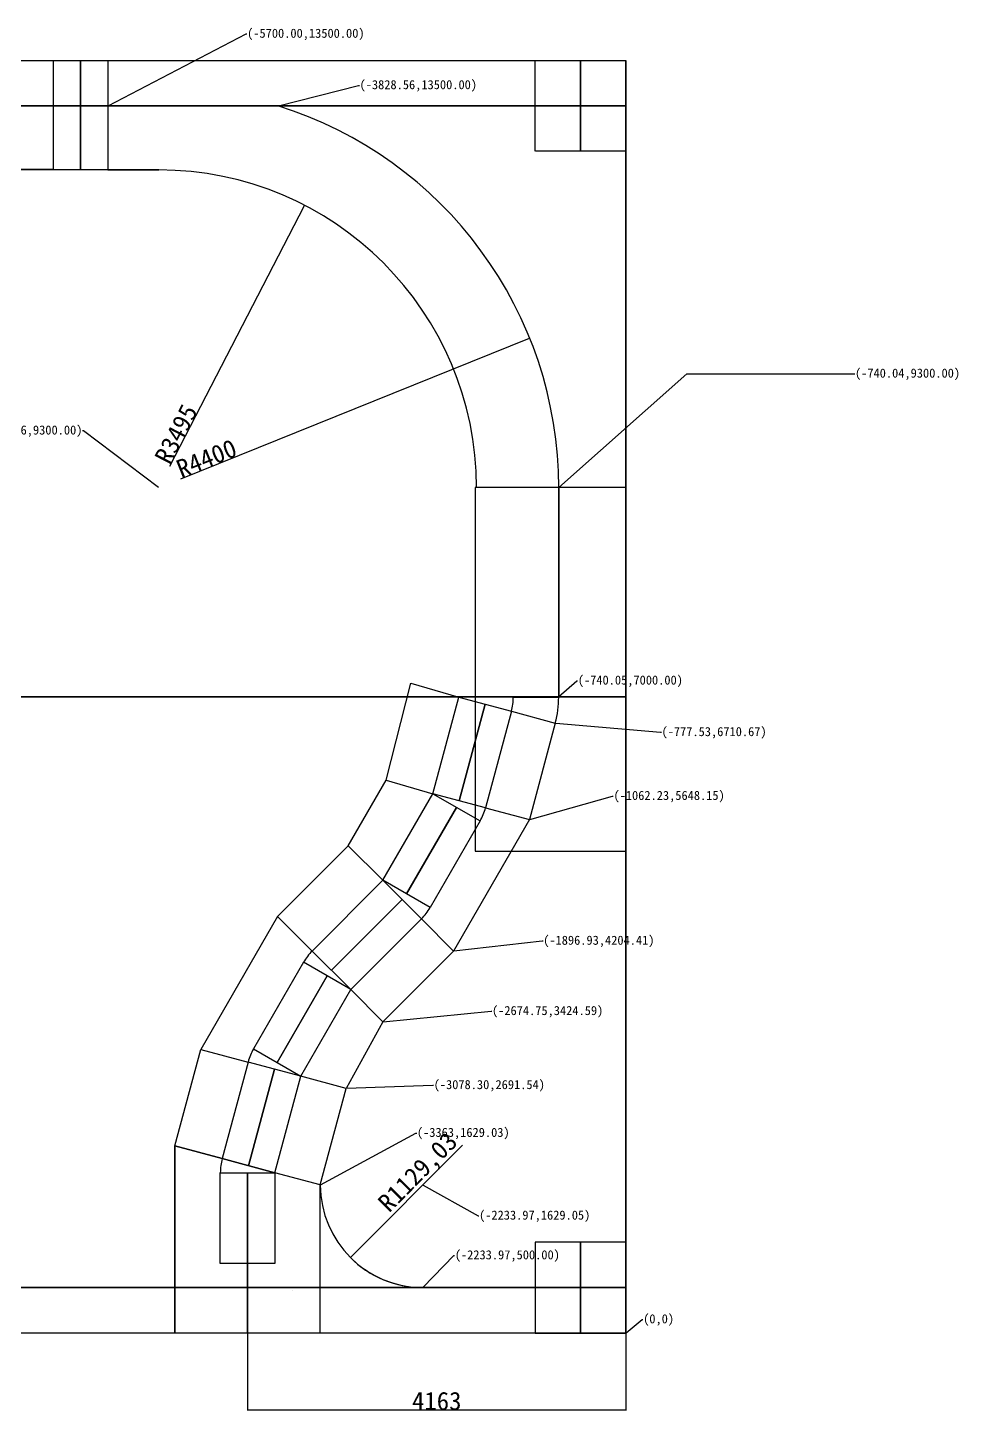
# Model space of a CAD drawing. Header units: millimetres. Extents: x -2994 to 17657, y -1490 to 14360.
# Drawn here: x 7417 to 17657, y -851 to 14360 of the extents above; entities that cross this region are included whole.
import ezdxf
from ezdxf import colors
from ezdxf.entities.mleader import LeaderData, LeaderLine
from ezdxf.math import Vec2, Vec3

# ---------------------------------------------------------------- set-up
doc = ezdxf.new("R2010")
doc.units = ezdxf.units.MM
doc.linetypes.add('ACAD_ISO08W100', pattern=[36, 24, -3, 6, -3])
doc.styles.get("Standard").update_dxf_attribs({"font": ''})
doc.styles.get('Standard').set_extended_font_data('SimSun')
doc.dimstyles.new('ISO-25', dxfattribs={"dimtxt": 2.5, "dimasz": 2.5, "dimexe": 1.25, "dimexo": 0.625, "dimtad": 1, "dimtxsty": 'Standard', "dimcen": 2.5, "dimazin": 0, "dimtfac": 1, "dimtmove": 0, "dimatfit": 3, "dimfxl": 1, "dimarcsym": 0})

# ---------------------------------------------------------------- blocks, each defined once
blk = doc.blocks.new('*D11')
at = {"color": 0, "lineweight": -2, "transparency": 16777216}
for p, q in [((9837, -1), (9837, -851)), ((14000, -1), (14000, -851)), ((13998, -850), (9839, -850))]:
    blk.add_line(p, q, dxfattribs=at)
at = {"color": 0, "transparency": 16777216}
for points in [[(9839, -849), (9839, -850), (9837, -850)], [(13998, -849), (13998, -850), (14000, -850)]]:
    blk.add_solid(points, dxfattribs=at)
at = {"layer": 'Defpoints', "color": 0, "transparency": 16777216}
for p in [(9837, 0), (14000, 0), (9837, -850)]:
    blk.add_point(p, dxfattribs=at)
at = {"color": 0, "transparency": 16777216, "insert": (11918, -749), "char_height": 2.5, "attachment_point": 5}
blk.add_mtext('{\\H80x;4163}', dxfattribs=at)
blk = doc.blocks.new('*D10')
at = {"color": 0, "lineweight": -2, "transparency": 16777216}
blk.add_line((12203, 2067), (10971, 831), dxfattribs=at)
blk.add_arc((11766, 1629), 1129, 225.0301, 269.9683, dxfattribs=at)
at = {"color": 0, "transparency": 16777216}
blk.add_solid([(10970, 831), (10971, 831), (10969, 829)], dxfattribs=at)
at = {"layer": 'Defpoints', "color": 0, "transparency": 16777216}
for p in [(11766, 1629), (10969, 829)]:
    blk.add_point(p, dxfattribs=at)
at = {"color": 0, "transparency": 16777216, "insert": (11725, 1754), "char_height": 2.5, "attachment_point": 5, "rotation": 45.0935}
blk.add_mtext('{\\H80x;R1129,03}', dxfattribs=at)
blk = doc.blocks.new('*D14')
at = {"color": 0, "lineweight": -2, "transparency": 16777216}
blk.add_line((8982, 9537), (10462, 12403), dxfattribs=at)
at = {"color": 0, "transparency": 16777216}
blk.add_solid([(10462, 12404), (10462, 12403), (10463, 12406)], dxfattribs=at)
at = {"layer": 'Defpoints', "color": 0, "transparency": 16777216}
for p in [(10463, 12406), (8860, 9300)]:
    blk.add_point(p, dxfattribs=at)
at = {"color": 0, "transparency": 16777216, "insert": (9051, 9889), "char_height": 2.5, "attachment_point": 5, "rotation": 62.6976}
blk.add_mtext('{\\H80x;R3495}', dxfattribs=at)
blk = doc.blocks.new('*D15')
at = {"color": 0, "lineweight": -2, "transparency": 16777216}
blk.add_line((9103, 9398), (12938, 10945), dxfattribs=at)
at = {"color": 0, "transparency": 16777216}
blk.add_solid([(12938, 10945), (12938, 10945), (12941, 10946)], dxfattribs=at)
at = {"layer": 'Defpoints', "color": 0, "transparency": 16777216}
for p in [(12941, 10946), (8860, 9300)]:
    blk.add_point(p, dxfattribs=at)
at = {"color": 0, "transparency": 16777216, "insert": (9386, 9621), "char_height": 2.5, "attachment_point": 5, "rotation": 21.9667}
blk.add_mtext('{\\H80x;R4400}', dxfattribs=at)

msp = doc.modelspace()

# ---------------------------------------------------------------- linework, layer by layer
at = {"color": 6}
for p, q in [((0, 14000), (14000, 14000)), ((14000, 14000), (14000, 0)), ((14000, 0), (14000, 14000)), ((14000, 0), (14000, 14000)), ((14000, 0), (14000, 14000)), ((14000, 0), (14000, 14000)), ((0, 7000), (14000, 7000)), ((14000, 7000), (0, 7000)), ((14000, 7000), (14000, 7000)), ((14000, 7000), (14000, 7000)), ((14000, 1000), (13000, 1000)), ((13000, 1000), (13000, 0)), ((14000, 0), (14000, 1000)), ((9837, 763), (9837, 0)), ((9837, 763), (9837, 0)), ((14000, 0), (0, 0)), ((13000, 0), (14000, 0)), ((14000, 0), (14000, 0)), ((9837, 0), (9837, 0)), ((9837, 0), (9837, 0))]:
    msp.add_line(p, q, dxfattribs=at)
for p, q in [((7700, 12795), (7700, 14000)), ((7700, 14000), (7700, 14000)), ((7700, 14000), (8300, 14000)), ((7700, 12795), (7700, 14000)), ((7700, 14000), (7700, 14000)), ((7700, 14000), (8300, 14000)), ((7700, 12795), (7700, 14000)), ((7700, 14000), (7700, 14000)), ((7700, 14000), (8300, 14000)), ((7700, 12795), (7700, 14000)), ((7700, 14000), (7700, 14000)), ((7700, 14000), (8300, 14000)), ((8300, 14000), (8300, 12795)), ((8300, 14000), (8300, 12795)), ((8300, 14000), (8300, 12795)), ((8300, 14000), (8300, 12795)), ((7700, 12800), (7000, 12800)), ((7000, 12800), (7700, 12800)), ((8300, 12795), (7700, 12795)), ((8300, 12795), (7700, 12795)), ((8300, 12795), (7700, 12795)), ((8300, 12795), (7700, 12795)), ((8300, 12795), (8859.955, 12795)), ((8859.955, 12795), (8300, 12795)), ((8300, 12795), (8859.955, 12795)), ((8859.955, 12795), (8300, 12795)), ((8300, 12795), (8859.955, 12795)), ((8859.955, 12795), (8300, 12795)), ((14000, 9300), (12340, 9300)), ((12340, 9300), (12340, 5300)), ((14000, 9300), (12340, 9300)), ((12340, 9300), (12340, 6995.374)), ((14000, 9300), (12340, 9300)), ((12340, 9300), (12340, 6995.374)), ((13259.955, 6995.374), (13259.955, 9300)), ((13259.955, 9300), (13259.955, 9300)), ((13259.955, 9300), (13259.955, 6995.374)), ((13259.955, 6995.374), (13259.955, 9300)), ((13259.955, 9300), (13259.955, 9300)), ((13259.955, 9300), (13259.955, 6995.374)), ((13259.955, 6995.374), (13259.955, 9300)), ((13259.955, 9300), (13259.955, 9300)), ((14000, 5300), (14000, 9300)), ((14000, 5300), (14000, 9300)), ((14000, 5300), (14000, 9300)), ((11360.763, 6081.067), (11631.925, 7147.121)), ((11360.763, 6081.067), (11631.925, 7147.121)), ((11631.925, 7147.121), (12159.955, 6995.374)), ((11631.925, 7147.121), (12159.955, 6995.374)), ((13500, 7000), (13259.955, 6995.374)), ((13259.955, 6995.374), (13500, 7000)), ((13500, 7000), (13259.955, 6995.374)), ((13259.955, 6995.374), (13500, 7000)), ((13500, 7000), (13259.955, 6995.374)), ((13259.955, 6995.374), (13500, 7000)), ((14000, 7000), (13500, 7000)), ((14000, 7000), (13500, 7000)), ((14000, 7000), (13500, 7000)), ((12759.955, 6995.374), (12159.955, 6995.374)), ((12159.955, 6995.374), (12159.955, 6995.374)), ((12159.955, 6995.374), (12159.955, 6995.374)), ((12759.955, 6995.374), (12159.955, 6995.374)), ((12159.955, 6995.374), (12159.955, 6995.374)), ((12159.955, 6995.374), (12159.955, 6995.374)), ((12159.955, 6995.374), (12159.955, 6995.374)), ((12759.955, 6995.374), (12159.955, 6995.374)), ((12159.955, 6995.374), (12159.955, 6995.374)), ((12159.955, 6995.374), (12159.955, 6995.374)), ((12159.955, 6995.374), (12159.955, 6995.374)), ((12165.032, 5855.21), (12449.733, 6917.729)), ((12449.733, 6917.729), (12165.032, 5855.21)), ((12165.032, 5855.21), (12449.733, 6917.729)), ((12449.733, 6917.729), (12165.032, 5855.21)), ((12449.733, 6917.729), (12449.733, 6917.729)), ((12449.733, 6917.729), (12449.733, 6917.729)), ((13259.955, 6995.374), (12759.955, 6995.374)), ((12759.955, 6995.374), (12759.955, 6995.374)), ((12759.955, 6995.374), (13259.955, 6995.374)), ((13259.955, 6995.374), (12759.955, 6995.374)), ((12759.955, 6995.374), (12759.955, 6995.374)), ((12759.955, 6995.374), (13259.955, 6995.374)), ((13259.955, 6995.374), (12759.955, 6995.374)), ((12759.955, 6995.374), (12759.955, 6995.374)), ((12759.955, 6995.374), (13259.955, 6995.374)), ((13259.955, 6995.374), (13259.955, 6995.374)), ((13259.955, 6995.374), (13259.955, 6995.374)), ((13259.955, 6995.374), (13259.955, 6995.374)), ((12739.511, 6840.083), (13222.474, 6710.673)), ((12739.511, 6840.083), (13222.474, 6710.673)), ((12739.511, 6840.083), (13222.474, 6710.673)), ((13222.474, 6710.673), (12937.773, 5648.155)), ((13222.474, 6710.673), (12937.773, 5648.155)), ((10944.831, 5360.651), (11360.763, 6081.067)), ((10944.831, 5360.651), (11360.763, 6081.067)), ((11360.763, 6081.067), (11875.254, 5932.856)), ((11360.763, 6081.067), (11875.254, 5932.856)), ((11875.254, 5932.856), (11875.254, 5932.856)), ((11875.254, 5932.856), (11875.254, 5932.856)), ((11875.254, 5932.856), (11875.254, 5932.856)), ((11875.254, 5932.856), (11875.254, 5932.856)), ((11875.254, 5932.856), (11875.254, 5932.856)), ((11585.062, 4830.228), (12135.062, 5782.856)), ((12135.062, 5782.856), (11585.062, 4830.228)), ((11585.062, 4830.228), (12135.062, 5782.856)), ((12135.062, 5782.856), (11585.062, 4830.228)), ((12135.062, 5782.856), (12135.062, 5782.856)), ((12135.062, 5782.856), (12135.062, 5782.856)), ((12937.773, 5648.155), (12103.072, 4202.41)), ((12937.773, 5648.155), (12103.072, 4202.41)), ((12454.81, 5777.564), (12454.81, 5777.564)), ((12454.81, 5777.564), (12937.773, 5648.155)), ((12454.81, 5777.564), (12454.81, 5777.564)), ((12454.81, 5777.564), (12937.773, 5648.155)), ((12454.81, 5777.564), (12454.81, 5777.564)), ((12454.81, 5777.564), (12937.773, 5648.155)), ((12937.773, 5648.155), (12937.773, 5648.155)), ((12937.773, 5648.155), (12937.773, 5648.155)), ((12937.773, 5648.155), (12937.773, 5648.155)), ((10167.013, 4582.834), (10944.831, 5360.651)), ((10167.013, 4582.834), (10944.831, 5360.651)), ((10944.831, 5360.651), (11325.254, 4980.228)), ((10944.831, 5360.651), (11325.254, 4980.228)), ((12340, 5300), (14000, 5300)), ((12736.765, 5300), (14000, 5300)), ((12736.765, 5300), (14000, 5300)), ((14000, 5300), (14000, 5300)), ((14000, 5300), (14000, 5300)), ((14000, 5300), (14000, 5300)), ((11325.254, 4980.228), (11325.254, 4980.228)), ((11325.254, 4980.228), (11325.254, 4980.228)), ((11325.254, 4980.228), (11325.254, 4980.228)), ((11325.254, 4980.228), (11325.254, 4980.228)), ((11325.254, 4980.228), (11325.254, 4980.228)), ((11325.254, 4980.228), (11325.254, 4980.228)), ((11325.254, 4980.228), (11325.254, 4980.228)), ((11325.254, 4980.228), (11325.254, 4980.228)), ((11537.386, 4768.096), (10759.569, 3990.278)), ((10759.569, 3990.278), (11537.386, 4768.096)), ((11537.386, 4768.096), (10759.569, 3990.278)), ((10759.569, 3990.278), (11537.386, 4768.096)), ((10167.013, 4582.834), (9321.701, 3120.263)), ((10167.013, 4582.834), (9321.701, 3120.263)), ((10547.437, 4202.41), (10167.013, 4582.834)), ((10547.437, 4202.41), (10167.013, 4582.834)), ((11749.518, 4555.964), (12103.072, 4202.41)), ((11749.518, 4555.964), (12103.072, 4202.41)), ((11749.518, 4555.964), (12103.072, 4202.41)), ((12103.072, 4202.41), (11325.254, 3424.593)), ((12103.072, 4202.41), (11325.254, 3424.593)), ((10759.569, 3990.278), (10759.569, 3990.278)), ((10759.569, 3990.278), (10759.569, 3990.278)), ((10161.893, 2975.518), (10711.893, 3928.146)), ((10711.893, 3928.146), (10161.893, 2975.518)), ((10161.893, 2975.518), (10711.893, 3928.146)), ((10711.893, 3928.146), (10161.893, 2975.518)), ((10711.893, 3928.146), (10711.893, 3928.146)), ((10711.893, 3928.146), (10711.893, 3928.146)), ((10971.701, 3778.146), (10971.701, 3778.146)), ((10971.701, 3778.146), (10971.701, 3778.146)), ((10971.701, 3778.146), (11325.254, 3424.593)), ((10971.701, 3778.146), (10971.701, 3778.146)), ((10971.701, 3778.146), (10971.701, 3778.146)), ((10971.701, 3778.146), (11325.254, 3424.593)), ((10971.701, 3778.146), (10971.701, 3778.146)), ((10971.701, 3778.146), (10971.701, 3778.146)), ((10971.701, 3778.146), (11325.254, 3424.593)), ((11325.254, 3424.593), (10921.701, 2691.544)), ((11325.254, 3424.593), (10921.701, 2691.544)), ((11325.254, 3424.593), (11325.254, 3424.593)), ((11325.254, 3424.593), (11325.254, 3424.593)), ((11325.254, 3424.593), (11325.254, 3424.593)), ((9037, 2057.744), (9321.701, 3120.263)), ((9037, 2057.744), (9321.701, 3120.263)), ((9321.701, 3120.263), (9842.145, 2980.81)), ((9321.701, 3120.263), (9321.701, 3120.263)), ((9321.701, 3120.263), (9842.145, 2980.81)), ((9321.701, 3120.263), (9321.701, 3120.263)), ((9847.222, 1840.646), (10131.923, 2903.164)), ((10131.923, 2903.164), (9847.222, 1840.646)), ((9847.222, 1840.646), (10131.923, 2903.164)), ((10131.923, 2903.164), (9847.222, 1840.646)), ((10131.923, 2903.164), (10131.923, 2903.164)), ((10131.923, 2903.164), (10131.923, 2903.164)), ((10421.701, 2825.518), (10421.701, 2825.518)), ((10421.701, 2825.518), (10421.701, 2825.518)), ((10921.701, 2691.544), (10421.701, 2825.518)), ((10421.701, 2825.518), (10421.701, 2825.518)), ((10421.701, 2825.518), (10421.701, 2825.518)), ((10921.701, 2691.544), (10421.701, 2825.518)), ((10421.701, 2825.518), (10421.701, 2825.518)), ((10421.701, 2825.518), (10421.701, 2825.518)), ((10921.701, 2691.544), (10421.701, 2825.518)), ((10637, 1629.025), (10921.701, 2691.544)), ((10637, 1629.025), (10921.701, 2691.544)), ((9037, 0), (9037, 2057.744)), ((9037, 2057.744), (9037, 2057.744)), ((9037, 2057.744), (9037, 0)), ((9557.445, 1918.291), (9037, 2057.744)), ((9037, 2057.744), (9037, 2057.744)), ((9037, 2057.744), (9557.445, 1918.291)), ((9037, 0), (9037, 2057.744)), ((9037, 2057.744), (9037, 2057.744)), ((9037, 2057.744), (9037, 0)), ((9557.445, 1918.291), (9037, 2057.744)), ((9037, 2057.744), (9037, 2057.744)), ((9037, 2057.744), (9557.445, 1918.291)), ((9557.445, 1918.291), (9557.445, 1918.291)), ((10137, 1763), (9557.445, 1918.291)), ((9557.445, 1918.291), (9557.445, 1918.291)), ((9557.445, 1918.291), (9557.445, 1918.291)), ((10137, 1763), (9557.445, 1918.291)), ((9557.445, 1918.291), (9557.445, 1918.291)), ((9557.445, 1918.291), (9557.445, 1918.291)), ((10137, 1763), (9557.445, 1918.291)), ((9557.445, 1918.291), (9557.445, 1918.291)), ((9537, 1763), (9537, 1763)), ((9537, 1763), (9537, 1763)), ((9537, 1763), (9537, 1763)), ((9837, 763), (9837, 1763)), ((9837, 1763), (9837, 1763)), ((9837, 1763), (9837, 763)), ((9837, 763), (9837, 1763)), ((9837, 1763), (9837, 1763)), ((9837, 1763), (9837, 763)), ((10637, 1629.025), (10137, 1763)), ((10637, 1629.025), (10137, 1763)), ((10637, 1629.025), (10137, 1763)), ((10637, 0), (10637, 1629.025)), ((10637, 0), (10637, 1629.025)), ((10637, 0), (10637, 1629.025)), ((13500, 0), (13500, 1000)), ((13500, 1000), (13500, 1000)), ((13500, 1000), (13500, 0)), ((13500, 0), (13500, 1000)), ((13500, 1000), (13500, 1000)), ((13500, 1000), (13500, 0)), ((13500, 0), (13500, 1000)), ((13500, 1000), (13500, 1000)), ((13500, 1000), (13500, 0)), ((13500, 0), (13500, 1000)), ((13500, 1000), (13500, 1000)), ((13500, 1000), (13500, 0)), ((13500, 0), (13500, 1000)), ((13500, 1000), (13500, 1000)), ((13500, 1000), (13500, 0)), ((9837, 0), (9837, 763)), ((9837, 0), (9837, 763)), ((0, 500), (14000, 500))]:
    msp.add_line(p, q)
at = {"linetype": 'ACAD_ISO08W100'}
for p, q in [((8000, 14000), (8000, 12800)), ((8000, 12800), (8000, 14000)), ((8000, 14000), (8000, 12800)), ((8000, 12800), (8000, 14000)), ((8000, 14000), (8000, 12800)), ((8000, 12800), (8000, 14000)), ((8000, 14000), (8000, 12800)), ((8000, 12800), (8000, 14000)), ((13500, 14000), (13500, 13000)), ((13500, 13000), (13500, 14000)), ((13500, 14000), (13500, 13000)), ((13500, 13000), (13500, 14000)), ((13500, 14000), (13500, 13000)), ((13500, 13000), (13500, 14000)), ((13500, 14000), (13500, 13000)), ((13500, 13000), (13500, 14000)), ((13500, 14000), (13500, 13000)), ((13500, 13000), (13500, 14000)), ((0, 13500), (14000, 13500)), ((14000, 13500), (0, 13500)), ((14000, 13500), (14000, 13500)), ((13500, 13000), (13500, 13000)), ((13500, 13000), (13500, 13000)), ((13500, 13000), (13500, 13000)), ((13500, 13000), (13500, 13000)), ((13500, 13000), (13500, 13000)), ((13500, 13000), (13500, 13000)), ((13500, 13000), (13500, 13000)), ((13500, 13000), (13500, 13000)), ((13500, 13000), (13500, 13000)), ((8000, 12800), (8000, 12800)), ((8000, 12800), (8000, 12800)), ((8000, 12800), (8000, 12800)), ((8000, 12800), (8000, 12800))]:
    msp.add_line(p, q, dxfattribs=at)
at = {"color": 1, "linetype": 'ACAD_ISO08W100'}
for p, q in [((13000, 13000), (13000, 14000)), ((13000, 13000), (13000, 14000)), ((13000, 13000), (13000, 14000)), ((13000, 13000), (13000, 14000)), ((13000, 13000), (13000, 14000)), ((14000, 13000), (13000, 13000)), ((14000, 13000), (13000, 13000)), ((14000, 13000), (13000, 13000)), ((14000, 13000), (13000, 13000)), ((14000, 13000), (13000, 13000))]:
    msp.add_line(p, q, dxfattribs=at)
at = {"color": 6, "linetype": 'ACAD_ISO08W100'}
msp.add_line((13000, 14000), (13000, 14000), dxfattribs=at)
msp.add_line((13000, 14000), (13000, 14000), dxfattribs=at)
msp.add_line((13000, 14000), (13000, 14000), dxfattribs=at)
msp.add_line((13000, 14000), (13000, 14000), dxfattribs=at)
at = {"color": 2}
for p, q in [((10171.443, 13500), (8300, 13500)), ((8300, 13500), (8300, 13500)), ((8300, 13500), (10171.443, 13500)), ((13259.955, 9300), (13259.955, 6995.374)), ((13222.474, 6710.673), (12937.773, 5648.155)), ((12937.773, 5648.155), (12103.072, 4202.41)), ((12103.072, 4202.41), (11325.254, 3424.593)), ((11325.254, 3424.593), (10921.701, 2691.544)), ((10637, 1629.025), (10921.701, 2691.544)), ((11766.025, 500), (13000, 500)), ((13000, 500), (11766.025, 500)), ((13000, 500), (13000, 500))]:
    msp.add_line(p, q, dxfattribs=at)
at = {"color": 3}
for p, q in [((11875.254, 5932.856), (12159.955, 6995.374)), ((11875.254, 5932.856), (12159.955, 6995.374)), ((11875.254, 5932.856), (12159.955, 6995.374)), ((12159.955, 6995.374), (12739.511, 6840.083)), ((12159.955, 6995.374), (12739.511, 6840.083)), ((12159.955, 6995.374), (12739.511, 6840.083)), ((12739.511, 6840.083), (12454.81, 5777.564)), ((12739.511, 6840.083), (12454.81, 5777.564)), ((12739.511, 6840.083), (12454.81, 5777.564)), ((12454.81, 5777.564), (11875.254, 5932.856)), ((12454.81, 5777.564), (11875.254, 5932.856)), ((12454.81, 5777.564), (11875.254, 5932.856)), ((10547.437, 4202.41), (11325.254, 4980.228)), ((10547.437, 4202.41), (11325.254, 4980.228)), ((10547.437, 4202.41), (11325.254, 4980.228)), ((11325.254, 4980.228), (11749.518, 4555.964)), ((11325.254, 4980.228), (11749.518, 4555.964)), ((11325.254, 4980.228), (11749.518, 4555.964)), ((11749.518, 4555.964), (10971.701, 3778.146)), ((11749.518, 4555.964), (10971.701, 3778.146)), ((11749.518, 4555.964), (10971.701, 3778.146)), ((10971.701, 3778.146), (10547.437, 4202.41)), ((10971.701, 3778.146), (10547.437, 4202.41)), ((10971.701, 3778.146), (10547.437, 4202.41)), ((9842.145, 2980.81), (9557.445, 1918.291)), ((9842.145, 2980.81), (9557.445, 1918.291)), ((9842.145, 2980.81), (9557.445, 1918.291)), ((10421.701, 2825.518), (9842.145, 2980.81)), ((10421.701, 2825.518), (9842.145, 2980.81)), ((10421.701, 2825.518), (9842.145, 2980.81)), ((10137, 1763), (10421.701, 2825.518)), ((10137, 1763), (10421.701, 2825.518)), ((10137, 1763), (10421.701, 2825.518)), ((9557.445, 1918.291), (10137, 1763)), ((9557.445, 1918.291), (10137, 1763)), ((9557.445, 1918.291), (10137, 1763))]:
    msp.add_line(p, q, dxfattribs=at)
at = {"color": 20}
for p, q in [((11325.254, 4980.228), (11875.254, 5932.856)), ((11325.254, 4980.228), (11875.254, 5932.856)), ((11325.254, 4980.228), (11875.254, 5932.856)), ((11875.254, 5932.856), (12394.87, 5632.856)), ((11875.254, 5932.856), (12394.87, 5632.856)), ((11875.254, 5932.856), (12394.87, 5632.856)), ((12394.87, 5632.856), (11844.87, 4680.228)), ((12394.87, 5632.856), (11844.87, 4680.228)), ((12394.87, 5632.856), (11844.87, 4680.228)), ((11844.87, 4680.228), (11325.254, 4980.228)), ((11844.87, 4680.228), (11325.254, 4980.228)), ((11844.87, 4680.228), (11325.254, 4980.228)), ((10452.086, 4078.146), (9902.086, 3125.518)), ((10452.086, 4078.146), (9902.086, 3125.518)), ((10452.086, 4078.146), (9902.086, 3125.518)), ((10971.701, 3778.146), (10452.086, 4078.146)), ((10971.701, 3778.146), (10452.086, 4078.146)), ((10971.701, 3778.146), (10452.086, 4078.146)), ((10421.701, 2825.518), (10971.701, 3778.146)), ((10421.701, 2825.518), (10971.701, 3778.146)), ((10421.701, 2825.518), (10971.701, 3778.146)), ((9902.086, 3125.518), (10421.701, 2825.518)), ((9902.086, 3125.518), (10421.701, 2825.518)), ((9902.086, 3125.518), (10421.701, 2825.518))]:
    msp.add_line(p, q, dxfattribs=at)
at = {"color": 1}
for p, q in [((10421.701, 2825.518), (10421.701, 2825.518)), ((10421.701, 2825.518), (10421.701, 2825.518)), ((10421.701, 2825.518), (10421.701, 2825.518)), ((12011.854, 1874.854), (12011.854, 1874.854)), ((9537, 763), (9537, 1763)), ((9537, 1763), (10137, 1763)), ((9537, 763), (9537, 1763)), ((9537, 1763), (10137, 1763)), ((9537, 763), (9537, 1763)), ((9537, 1763), (10137, 1763)), ((10137, 1763), (10137, 763)), ((10137, 1763), (10137, 1763)), ((10137, 1763), (10137, 763)), ((10137, 1763), (10137, 1763)), ((10137, 1763), (10137, 763)), ((10137, 1763), (10137, 1763)), ((10637, 1629.025), (10637, 1629.025)), ((10637, 1629.025), (10637, 1629.025)), ((10637, 1629.025), (10637, 1629.025)), ((11766.025, 1629.025), (11766.025, 1629.025)), ((14000, 1000), (13000, 1000)), ((13000, 1000), (13000, 0)), ((14000, 1000), (13000, 1000)), ((13000, 1000), (13000, 0)), ((14000, 1000), (13000, 1000)), ((13000, 1000), (13000, 0)), ((14000, 1000), (13000, 1000)), ((13000, 1000), (13000, 0)), ((14000, 0), (14000, 1000)), ((14000, 0), (14000, 1000)), ((14000, 0), (14000, 1000)), ((14000, 0), (14000, 1000)), ((10137, 763), (9537, 763)), ((10137, 763), (9537, 763)), ((10137, 763), (9537, 763)), ((10137, 763), (10137, 763)), ((10137, 763), (10137, 763)), ((10137, 763), (10137, 763)), ((14000, 500), (0, 500)), ((10327.045, 467.626), (10327.045, 467.626)), ((10327.045, 467.626), (10327.045, 467.626)), ((10327.045, 467.626), (10327.045, 467.626)), ((14000, 500), (14000, 500)), ((14000, 500), (14000, 500)), ((14000, 500), (14000, 500)), ((14000, 500), (14000, 500)), ((13000, 0), (14000, 0)), ((13000, 0), (14000, 0)), ((13000, 0), (14000, 0)), ((13000, 0), (14000, 0)), ((14000, 0), (14000, 0)), ((14000, 0), (14000, 0)), ((14000, 0), (14000, 0)), ((14000, 0), (14000, 0)), ((14000, 0), (14000, 0)), ((14000, 0), (14000, 0)), ((14000, 0), (14000, 0)), ((14000, 0), (14000, 0))]:
    msp.add_line(p, q, dxfattribs=at)
at = {"color": 2}
for centre, radius, start, end in [((8859.955, 9300), 4400, 0, 72.6585572), ((12159.955, 6995.374), 1100, 345, 360), ((11766.025, 1629.025), 1129.025, 180, 270)]:
    msp.add_arc(centre, radius, start, end, dxfattribs=at)
for centre, radius, start, end in [((8859.955, 9300), 3495, 0, 90), ((12159.955, 6995.374), 600, 345, 0), ((12159.955, 6995.374), 600, 345, 0), ((12159.955, 6995.374), 600, 345, 0), ((12159.955, 6995.374), 1100, 345, 360), ((12159.955, 6995.374), 1100, 345, 360), ((11875.254, 5932.856), 600, 330, 345), ((11875.254, 5932.856), 600, 330, 345), ((11875.254, 5932.856), 600, 330, 345), ((11325.254, 4980.228), 600, 315, 330), ((11325.254, 4980.228), 600, 315, 330), ((11325.254, 4980.228), 600, 315, 330), ((10971.701, 3778.146), 600, 135, 150), ((10971.701, 3778.146), 600, 135, 150), ((10971.701, 3778.146), 600, 135, 150), ((10421.701, 2825.518), 600, 150, 165), ((10421.701, 2825.518), 600, 150, 165), ((10421.701, 2825.518), 600, 150, 165), ((10137, 1763), 600, 165, 180), ((10137, 1763), 600, 165, 180), ((10137, 1763), 600, 165, 180)]:
    msp.add_arc(centre, radius, start, end)

# ---------------------------------------------------------------- dimensions: what is measured, and where the dimension line sits
for center, mpoint, picture, middle in [((8859.955, 9300), (10463.066, 12405.65), '*D14', (9140.221, 9842.948)), ((8859.955, 9300), (12940.52, 10945.9), '*D15', (9424.059, 9527.532)), ((11766.0254, 1629.0254), (10968.9878, 829.3821), '*D10', (11807.8751, 1671.0119))]:
    dim = msp.add_radius_dim(center=center, mpoint=mpoint, text='{\\H80x;<>}', dimstyle='ISO-25', dxfattribs=at)
    dim.commit()
    dim.dimension.update_dxf_attribs({"geometry": picture, "text_midpoint": middle, "dimtype": 164})
at = {"color": 1}
dim = msp.add_linear_dim(base=(9837, -849.585), p1=(14000, 0), p2=(9837, 0), angle=180, text='{\\H80x;<>}', dimstyle='ISO-25', dxfattribs=at)
dim.commit()
dim.dimension.update_dxf_attribs({"geometry": '*D11', "text_midpoint": (11918.5, -748.96)})

# ---------------------------------------------------------------- leaders
at = {"color": 2}
ml = msp.add_multileader_mtext('Standard', dxfattribs=at)
ml.set_content('(-5700.00,13500.00)', color=2)
ml.set_leader_properties()
ml.build(insert=Vec2(0, 0))
ctx = ml.context
ctx.base_point, ctx.char_height, ctx.plane_origin = Vec3(9829.673, 14290.533), 100, Vec3(8300, 13500)
notes = []
notes.append((ctx, [(0, (1, 1, 0), (9821.673, 14290.533), (1, 0), 8, [(0, [(8300, 13500)], 0, [])])]))
ctx.mtext.insert, ctx.mtext.flow_direction = Vec3(9831.673, 14348.913), 5
ml = msp.add_multileader_mtext('Standard', dxfattribs=at)
ml.set_content('(-3828.56,13500.00)', color=2)
ml.set_leader_properties()
ml.build(insert=Vec2(0, 0))
ctx = ml.context
ctx.base_point, ctx.char_height, ctx.plane_origin = Vec3(11066.773, 13724.897), 100, Vec3(10171.443, 13500)
notes.append((ctx, [(0, (1, 1, 0), (11058.773, 13724.897), (1, 0), 8, [(0, [(10171.443, 13500)], 0, [])])]))
ctx.mtext.insert, ctx.mtext.flow_direction = Vec3(11068.773, 13783.277), 5
ml = msp.add_multileader_mtext('Standard', dxfattribs=at)
ml.set_content('(-740.04,9300.00)', color=2)
ml.set_leader_properties()
ml.build(insert=Vec2(0, 0))
ctx = ml.context
ctx.base_point, ctx.char_height, ctx.plane_origin = Vec3(16517.517, 10551.612), 100, Vec3(13259.955, 9300)
notes.append((ctx, [(0, (1, 1, 0), (14670.906, 10551.612), (1, 0), 1846.611, [(0, [(13259.955, 9300)], 0, [])])]))
ctx.mtext.insert, ctx.mtext.flow_direction = Vec3(16519.517, 10609.992), 5
ml = msp.add_multileader_mtext('Standard', dxfattribs=at)
ml.set_content('(8895.96,9300.00)', color=2)
ml.set_leader_properties()
ml.build(insert=Vec2(0, 0))
ctx = ml.context
ctx.base_point, ctx.char_height, ctx.plane_origin = Vec3(6864.322, 9925.623), 100, Vec3(8859.955, 9300)
ctx.text_align_type = 2
notes.append((ctx, [(0, (1, 1, 0), (8029.953, 9925.623), (-1, 0), 8, [(0, [(8859.955, 9300)], 0, [])])]))
ctx.mtext.insert, ctx.mtext.alignment, ctx.mtext.flow_direction = Vec3(8019.953, 9984.003), 3, 5
ml = msp.add_multileader_mtext('Standard', dxfattribs=at)
ml.set_content('(-740.05,7000.00)', color=2)
ml.set_leader_properties()
ml.build(insert=Vec2(0, 0))
ctx = ml.context
ctx.base_point, ctx.char_height, ctx.plane_origin = Vec3(13468.024, 7174.846), 100, Vec3(13259.955, 7000)
notes.append((ctx, [(0, (1, 1, 0), (13460.024, 7174.846), (1, 0), 8, [(0, [(13259.955, 7000)], 0, [])])]))
ctx.mtext.insert, ctx.mtext.flow_direction = Vec3(13470.024, 7233.226), 5
ml = msp.add_multileader_mtext('Standard', dxfattribs=at)
ml.set_content('(-777.53,6710.67)', color=2)
ml.set_leader_properties()
ml.build(insert=Vec2(0, 0))
ctx = ml.context
ctx.base_point, ctx.char_height, ctx.plane_origin = Vec3(14389.207, 6608.016), 100, Vec3(13222.474, 6710.673)
notes.append((ctx, [(0, (1, 1, 0), (14381.207, 6608.016), (1, 0), 8, [(0, [(13222.474, 6710.673)], 0, [])])]))
ctx.mtext.insert, ctx.mtext.flow_direction = Vec3(14391.207, 6666.396), 5
ml = msp.add_multileader_mtext('Standard', dxfattribs=at)
ml.set_content('(-1062.23,5648.15)', color=2)
ml.set_leader_properties()
ml.build(insert=Vec2(0, 0))
ctx = ml.context
ctx.base_point, ctx.char_height, ctx.plane_origin = Vec3(13860.371, 5905.585), 100, Vec3(12937.773, 5648.155)
notes.append((ctx, [(0, (1, 1, 0), (13852.371, 5905.585), (1, 0), 8, [(0, [(12937.773, 5648.155)], 0, [])])]))
ctx.mtext.insert, ctx.mtext.flow_direction = Vec3(13862.371, 5963.965), 5
ml = msp.add_multileader_mtext('Standard', dxfattribs=at)
ml.set_content('(-1896.93,4204.41)', color=2)
ml.set_leader_properties()
ml.build(insert=Vec2(0, 0))
ctx = ml.context
ctx.base_point, ctx.char_height, ctx.plane_origin = Vec3(13087.186, 4312.755), 100, Vec3(12103.072, 4202.41)
notes.append((ctx, [(0, (1, 1, 0), (13079.186, 4312.755), (1, 0), 8, [(0, [(12103.072, 4202.41)], 0, [])])]))
ctx.mtext.insert, ctx.mtext.flow_direction = Vec3(13089.186, 4371.135), 5
ml = msp.add_multileader_mtext('Standard', dxfattribs=at)
ml.set_content('(-2674.75,3424.59)', color=2)
ml.set_leader_properties()
ml.build(insert=Vec2(0, 0))
ctx = ml.context
ctx.base_point, ctx.char_height, ctx.plane_origin = Vec3(12523.689, 3539.355), 100, Vec3(11325.254, 3424.593)
notes.append((ctx, [(0, (1, 1, 0), (12515.689, 3539.355), (1, 0), 8, [(0, [(11325.254, 3424.593)], 0, [])])]))
ctx.mtext.insert, ctx.mtext.flow_direction = Vec3(12525.689, 3597.735), 5
ml = msp.add_multileader_mtext('Standard', dxfattribs=at)
ml.set_content('(-3078.30,2691.54)', color=2)
ml.set_leader_properties()
ml.build(insert=Vec2(0, 0))
ctx = ml.context
ctx.base_point, ctx.char_height, ctx.plane_origin = Vec3(11882.031, 2724.776), 100, Vec3(10921.701, 2691.544)
notes.append((ctx, [(0, (1, 1, 0), (11874.031, 2724.776), (1, 0), 8, [(0, [(10921.701, 2691.544)], 0, [])])]))
ctx.mtext.insert, ctx.mtext.flow_direction = Vec3(11884.031, 2783.155), 5
ml = msp.add_multileader_mtext('Standard', dxfattribs=at)
ml.set_content('(-3363,1629.03)', color=2)
ml.set_leader_properties()
ml.build(insert=Vec2(0, 0))
ctx = ml.context
ctx.base_point, ctx.char_height, ctx.plane_origin = Vec3(11697.815, 2198.893), 100, Vec3(10637, 1629.025)
notes.append((ctx, [(0, (1, 1, 0), (11689.815, 2198.893), (1, 0), 8, [(0, [(10637, 1629.025)], 0, [])])]))
ctx.mtext.insert, ctx.mtext.flow_direction = Vec3(11699.815, 2257.273), 5
ml = msp.add_multileader_mtext('Standard', dxfattribs=at)
ml.set_content('(-2233.97,1629.05)', color=2)
ml.set_leader_properties()
ml.build(insert=Vec2(0, 0))
ctx = ml.context
ctx.base_point, ctx.char_height, ctx.plane_origin = Vec3(12381.271, 1288.652), 100, Vec3(11766.025, 1629.025)
notes.append((ctx, [(0, (1, 1, 0), (12373.271, 1288.652), (1, 0), 8, [(0, [(11766.025, 1629.025)], 0, [])])]))
ctx.mtext.insert, ctx.mtext.flow_direction = Vec3(12383.271, 1347.032), 5
ml = msp.add_multileader_mtext('Standard', dxfattribs=at)
ml.set_content('(-2233.97,500.00)', color=2)
ml.set_leader_properties()
ml.build(insert=Vec2(0, 0))
ctx = ml.context
ctx.base_point, ctx.char_height, ctx.plane_origin = Vec3(12114.405, 851.949), 100, Vec3(11766.025, 500)
notes.append((ctx, [(0, (1, 1, 0), (12106.405, 851.949), (1, 0), 8, [(0, [(11766.025, 500)], 0, [])])]))
ctx.mtext.insert, ctx.mtext.flow_direction = Vec3(12116.405, 910.329), 5
ml = msp.add_multileader_mtext('Standard', dxfattribs=at)
ml.set_content('(0,0)', color=2)
ml.set_leader_properties()
ml.build(insert=Vec2(0, 0))
ctx = ml.context
ctx.base_point, ctx.char_height, ctx.plane_origin = Vec3(14186.97, 148.058), 100, Vec3(14000, 0)
notes.append((ctx, [(1, (1, 1, 0), (14178.97, 148.058), (1, 0), 8, [(0, [(14000, 0)], 0, [])])]))
ctx.mtext.insert, ctx.mtext.flow_direction = Vec3(14188.97, 206.438), 5
for ctx, leaders in notes:
    for number, flags, end, landing, length, lines in leaders:
        leader = LeaderData()
        leader.index, (leader.has_last_leader_line, leader.has_dogleg_vector, leader.attachment_direction) = number, flags
        leader.last_leader_point, leader.dogleg_vector, leader.dogleg_length = Vec3(end), Vec3(landing), length
        for number, points, colour, breaks in lines:
            line = LeaderLine()
            line.index, line.vertices, line.color, line.breaks = number, Vec3.list(points), colors.encode_raw_color(colour), breaks
            leader.lines.append(line)
        ctx.leaders.append(leader)

doc.saveas('drawing.dxf')
